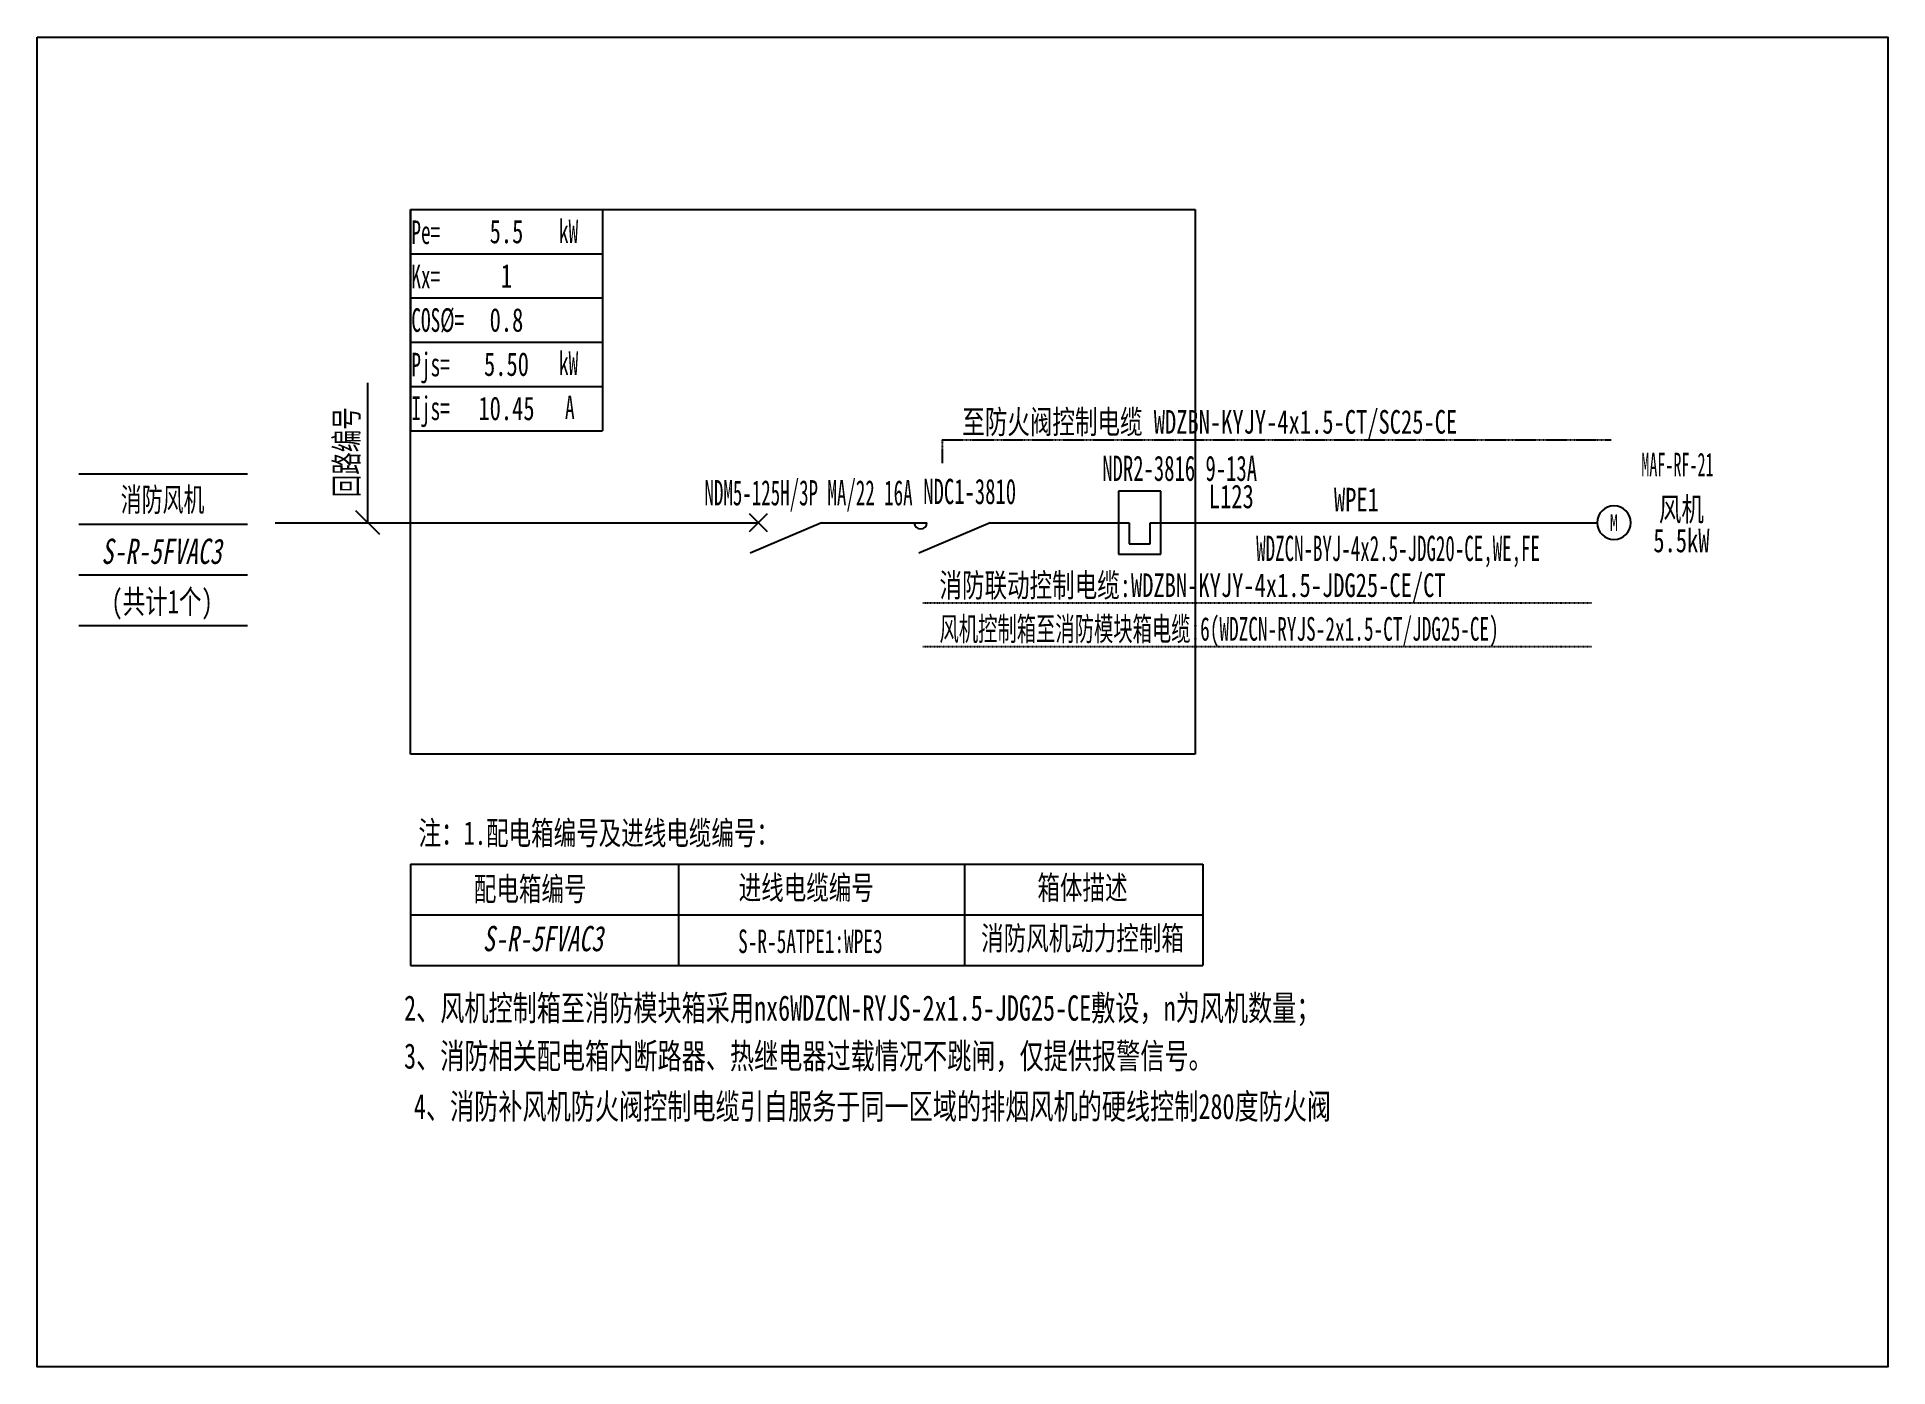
# Model space of a CAD drawing. Extents: x 339687 to 342195, y 326320 to 328122.
import ezdxf
from ezdxf.enums import TextEntityAlignment as Align

# ---------------------------------------------------------------- set-up
doc = ezdxf.new("R2010")
doc.units = 0
doc.header["$MEASUREMENT"] = 0
doc.linetypes.add('DASHDOT', pattern=[1, 0.5, -0.25, 0, -0.25])
doc.linetypes.add('DASHED', pattern=[0.75, 0.5, -0.25])
for name, color, linetype in [('D_E_Eqpm(强电设备)', 100, 'Continuous'), ('D_E_Eqpm（强电设备）', 100, 'Continuous'), ('D_E_Text(强电文字)', 51, 'Continuous'), ('D_E_Text（强电文字）', 51, 'Continuous'), ('D_E_Wire(强电线缆)', 10, 'Continuous'), ('D_E_Wire（强电线缆）', 10, 'Continuous'), ('D_T_TableDim（表格尺寸）', 255, 'Continuous'), ('系统图', 220, 'Continuous')]:
    doc.layers.add(name, color=color, linetype=linetype)
doc.styles.add('$1$电气', font='', dxfattribs={"width": 0.7})
doc.styles.add('$1$电气箱', font='simhei.ttf', dxfattribs={"width": 0.8, "oblique": 10})
doc.styles.add('$3$电气', font='', dxfattribs={"width": 0.7})
doc.styles.add('电气', font='', dxfattribs={"width": 0.7})
doc.styles.add('电气箱', font='simhei.ttf', dxfattribs={"width": 0.8, "oblique": 10})
doc.styles.get('$1$电气').set_extended_font_data('SimSun')
doc.styles.get('$3$电气').set_extended_font_data('SimSun')
doc.styles.get('电气').set_extended_font_data('SimSun')

# ---------------------------------------------------------------- blocks, each defined once
blk = doc.blocks.new('A$C670F4C17')
at = {"layer": 'D_E_Wire（强电线缆）', "linetype": 'DASHDOT', "ltscale": 0.5}
blk.add_line((0, 0), (7936, 0), dxfattribs=at)
at = {"layer": 'D_E_Text（强电文字）', "style": '电气', "width": 0.7}
blk.add_text('消防联动控制电缆:WDZBN-KYJY-4x1.5-JDG25-CE/CT', height=280, dxfattribs=at).set_placement((198, 68))
blk = doc.blocks.new('A$C70CE04DF')
at = {"layer": 'D_E_Wire（强电线缆）', "linetype": 'DASHDOT', "ltscale": 0.5}
blk.add_line((0, 0), (7936, 0), dxfattribs=at)
at = {"layer": 'D_E_Text（强电文字）', "style": '电气', "width": 0.6}
blk.add_text('风机控制箱至消防模块箱电缆:6(WDZCN-RYJS-2x1.5-CT/JDG25-CE)', height=280, dxfattribs=at).set_placement((198, 68))
blk = doc.blocks.new('1')
at = {"layer": 'D_E_Eqpm(强电设备)'}
for p, q in [((-314387, 61832), (-314387, 61082)), ((-313887, 61832), (-314387, 61832)), ((-313887, 61082), (-313887, 61832)), ((-314262, 61457), (-314262, 61207)), ((-314012, 61207), (-314012, 61457)), ((-314387, 61082), (-313887, 61082)), ((-314262, 61207), (-314012, 61207))]:
    blk.add_line(p, q, dxfattribs=at)
blk = doc.blocks.new('电机')
at = {"layer": 'D_E_Eqpm（强电设备）'}
for start, end in [(90, 180), (180, 270), (0, 90), (270, 0)]:
    blk.add_arc((0, 0), 200, start, end, dxfattribs=at)
at = {"layer": 'D_E_Eqpm（强电设备）', "color": 51, "style": '电气', "width": 0.7}
blk.add_text('M', height=200, dxfattribs=at).set_placement((0, 0), align=Align.MIDDLE)

msp = doc.modelspace()

# ---------------------------------------------------------------- linework, layer by layer
at = {"linetype": 'DASHED'}
for p, q in [((340193.2, 327150.1), (340193.2, 327888.6)), ((340193.2, 327888.6), (341256.1, 327888.6)), ((341256.1, 327888.6), (341256.1, 327150.1)), ((341256.1, 327150.1), (340193.2, 327150.1))]:
    msp.add_line(p, q, dxfattribs=at)
at = {"layer": 'D_E_Eqpm(强电设备)', "color": 100}
for p, q in [((340652.2, 327452), (340676.5, 327476.2)), ((340676.5, 327452), (340652.2, 327476.2)), ((340676.5, 327476.2), (340652.2, 327452)), ((340652.2, 327476.2), (340676.5, 327452)), ((340750, 327464.1), (340653.3, 327422.6)), ((340978.4, 327464.1), (340881.7, 327422.6))]:
    msp.add_line(p, q, dxfattribs=at)
msp.add_arc((340884.2, 327464.1), 8.56, 180, 0, dxfattribs=at)
at = {"layer": 'D_E_Text（强电文字）'}
for p, q in [((340193.2, 327888.6), (340453, 327888.6)), ((340193.2, 327888.6), (340193.2, 327588.8)), ((340453, 327888.6), (340453, 327588.8)), ((340193.2, 327828.6), (340453, 327828.6)), ((340193.2, 327768.7), (340453, 327768.7)), ((340193.2, 327708.7), (340453, 327708.7)), ((340135.2, 327464.1), (340135.2, 327653.6)), ((340193.2, 327648.8), (340453, 327648.8)), ((340193.2, 327588.8), (340453, 327588.8)), ((340151.4, 327447.9), (340119.1, 327480.2))]:
    msp.add_line(p, q, dxfattribs=at)
at = {"layer": 'D_E_Wire(强电线缆)', "color": 10}
for p, q in [((340532.9, 327464.1), (340664.3, 327464.1)), ((340750, 327464.1), (340892.7, 327464.1)), ((340978.4, 327464.1), (341166.8, 327464.1)), ((341195.3, 327464.1), (341800.9, 327464.1))]:
    msp.add_line(p, q, dxfattribs=at)
at = {"layer": 'D_E_Wire（强电线缆）', "linetype": 'DASHDOT', "ltscale": 0.5}
for q in [(340913.6, 327544.8), (341819.8, 327576.2)]:
    msp.add_line((340913.6, 327576.2), q, dxfattribs=at)
at = {"layer": 'D_E_Wire（强电线缆）'}
msp.add_line((340009.6, 327464.1), (340532.9, 327464.1), dxfattribs=at)
at = {"layer": 'D_T_TableDim（表格尺寸）', "color": 255}
for p, q in [((339743.8, 327530.4), (339972.2, 327530.4)), ((339743.8, 327461.9), (339972.2, 327461.9)), ((339743.8, 327393.4), (339972.2, 327393.4)), ((339743.8, 327393.4), (339972.2, 327393.4)), ((339743.8, 327393.4), (339972.2, 327393.4)), ((339743.8, 327393.4), (339972.2, 327393.4)), ((339743.8, 327393.4), (339972.2, 327393.4)), ((339743.8, 327324.9), (339972.2, 327324.9))]:
    msp.add_line(p, q, dxfattribs=at)
at = {"layer": 'D_T_TableDim（表格尺寸）', "ltscale": 3.5}
for p, q in [((340193.2, 327001.1), (341266.5, 327001.1)), ((340193.2, 327001.1), (340193.2, 326864)), ((340556.1, 327001.1), (340556.1, 326864)), ((340943.5, 327001.1), (340943.5, 326864)), ((341266.5, 327001.1), (341266.5, 326864)), ((340193.2, 326932.6), (341266.5, 326932.6)), ((340193.2, 326932.6), (341266.5, 326932.6)), ((340556.1, 326932.6), (340556.1, 326864)), ((340943.5, 326932.6), (340943.5, 326864)), ((340193.2, 326864), (341266.5, 326864))]:
    msp.add_line(p, q, dxfattribs=at)
at = {"layer": '系统图', "ltscale": 9973.992009}
msp.add_lwpolyline([(339687, 328122.5), (342195, 328122.5), (342195, 326319.5), (339687, 326319.5)], close=True, dxfattribs=at)

# ---------------------------------------------------------------- block references
at = {"layer": 'D_E_Eqpm(强电设备)', "color": 100, "xscale": 0.1141923842213459, "yscale": 0.1141923842213459, "zscale": 0.1141923842213459}
msp.add_blockref('1', (377053.2, 320446.1), dxfattribs=at)
at = {"layer": 'D_E_Eqpm（强电设备）', "xscale": 0.1141923842213459, "yscale": 0.1141923842213459, "zscale": 0.1141923842213459}
msp.add_blockref('电机', (341823.7, 327464.1), dxfattribs=at)
at = {"layer": 'D_E_Wire（强电线缆）', "xscale": 0.1141923842213459, "yscale": 0.1141923842213459, "zscale": 0.1141923842213459}
for name, p in [('A$C670F4C17', (340887.2, 327355.6)), ('A$C70CE04DF', (340887.2, 327296.4))]:
    msp.add_blockref(name, p, dxfattribs=at)

# ---------------------------------------------------------------- texts
at = {"layer": 'D_E_Text(强电文字)', "color": 51, "style": '电气'}
for s, height, width, p in [('NDR2-3816 9-13A', 34.258, 0.6, (341130.4, 327520.7)), ('NDM5-125H/3P MA/22 16A', 34.258, 0.55, (340591.4, 327487.5)), ('NDC1-3810', 34.26, 0.6, (340887.8, 327489.3))]:
    msp.add_text(s, height=height, dxfattribs=dict(at, width=width)).set_placement(p)
at = {"layer": 'D_E_Text(强电文字)', "color": 51, "style": '电气', "width": 0.55}
msp.add_text('WDZCN-BYJ-4x2.5-JDG20-CE,WE,FE', height=34.258, dxfattribs=at).set_placement((341531.2, 327425.1), align=Align.MIDDLE)
at = {"layer": 'D_E_Text（强电文字）', "linetype": 'Continuous', "style": '电气', "width": 0.6}
for s, height, p in [('Pe=', 31.97, (340194.2, 327841.9)), ('kW', 31.97, (340394.2, 327843.1)), ('Kx=', 31.97, (340194.2, 327781.8)), ('COS%%C=', 31.97, (340194.2, 327722.8)), ('Pjs=', 31.97, (340194.2, 327662.5)), ('kW', 31.97, (340394.2, 327664.5)), ('Ijs=', 31.97, (340194.2, 327603.2)), ('A', 32, (340402.4, 327604.5))]:
    msp.add_text(s, height=height, dxfattribs=at).set_placement(p)
at = {"layer": 'D_E_Text（强电文字）', "style": '电气', "width": 0.7}
for s, height, p in [('至防火阀控制电缆 WDZBN-KYJY-4x1.5-CT/SC25-CE ', 31.974, (340940.7, 327584.8)), ('L123', 31.97, (341274.8, 327483.7)), ('注：1.配电箱编号及进线电缆编号：', 31.974, (340203.9, 327027.4)), (' 2、风机控制箱至消防模块箱采用nx6WDZCN-RYJS-2x1.5-JDG25-CE敷设，n为风机数量；', 34.258, (340168, 326789)), (' 3、消防相关配电箱内断路器、热继电器过载情况不跳闸，仅提供报警信号。', 34.258, (340168, 326724)), ('4、消防补风机防火阀控制电缆引自服务于同一区域的排烟风机的硬线控制280度防火阀', 34.258, (340197.6, 326655.6))]:
    msp.add_text(s, height=height, dxfattribs=at).set_placement(p)
at = {"layer": 'D_E_Text（强电文字）', "style": '$3$电气', "width": 0.7}
msp.add_text('回路编号', height=31.97, rotation=90, dxfattribs=at).set_placement((340122.3, 327498.5))
at = {"layer": 'D_E_Text（强电文字）'}
for s, style, width, p in [('MAF-RF-21', '电气', 0.5, (341909.7, 327527)), ('(共计1个)', '$1$电气', 0.7, (339856.4, 327341.2))]:
    msp.add_text(s, height=31.97, dxfattribs=dict(at, style=style, width=width)).set_placement(p, align=Align.CENTER)
for s, height, style, width, p in [('消防风机', 31.97, '$1$电气', 0.65, (339857.1, 327496)), ('风机', 31.97, '电气', 0.7, (341915.1, 327482.9)), ('5.5kW', 31.97, '电气', 0.7, (341915.1, 327440.4)), ('配电箱编号', 31.97, '电气', 0.7, (340355.2, 326968.3)), ('进线电缆编号', 31.97, '电气', 0.7, (340729.3, 326970)), ('箱体描述', 31.97, '电气', 0.7, (341103.6, 326970)), ('消防风机动力控制箱', 31.97, '电气', 0.7, (341103.6, 326901.4)), ('S-R-5ATPE1:WPE3', 31.974, '电气', 0.6, (340734.9, 326896.6))]:
    msp.add_text(s, height=height, dxfattribs=dict(at, style=style, width=width)).set_placement(p, align=Align.MIDDLE)
at = {"layer": 'D_E_Text（强电文字）', "color": 51, "style": '电气', "width": 0.7}
msp.add_text('WPE1', height=31.97, dxfattribs=at).set_placement((341444.3, 327479.4))
at = {"layer": 'D_E_Text（强电文字）', "oblique": 10, "width": 0.7}
for style, p in [('$1$电气箱', (339855.8, 327425.3)), ('电气箱', (340372.6, 326900.3))]:
    msp.add_text('S-R-5FVAC3', height=34.26, dxfattribs=dict(at, style=style)).set_placement(p, align=Align.MIDDLE)
at = {"layer": 'D_E_Text（强电文字）', "width": 259.764, "attachment_point": 5, "style": '电气'}
for s, insert, char_height in [('5.5', (340323.1, 327858.6), 31.97), ('1', (340323.1, 327798.7), 32), ('0.8', (340323.1, 327738.7), 31.97), ('{\\C200;5.50}', (340323.1, 327678.8), 31.974), ('{\\C200;10.45}', (340323.1, 327618.8), 31.974)]:
    msp.add_mtext(s, dxfattribs=dict(at, insert=insert, char_height=char_height))

doc.saveas('drawing.dxf')
